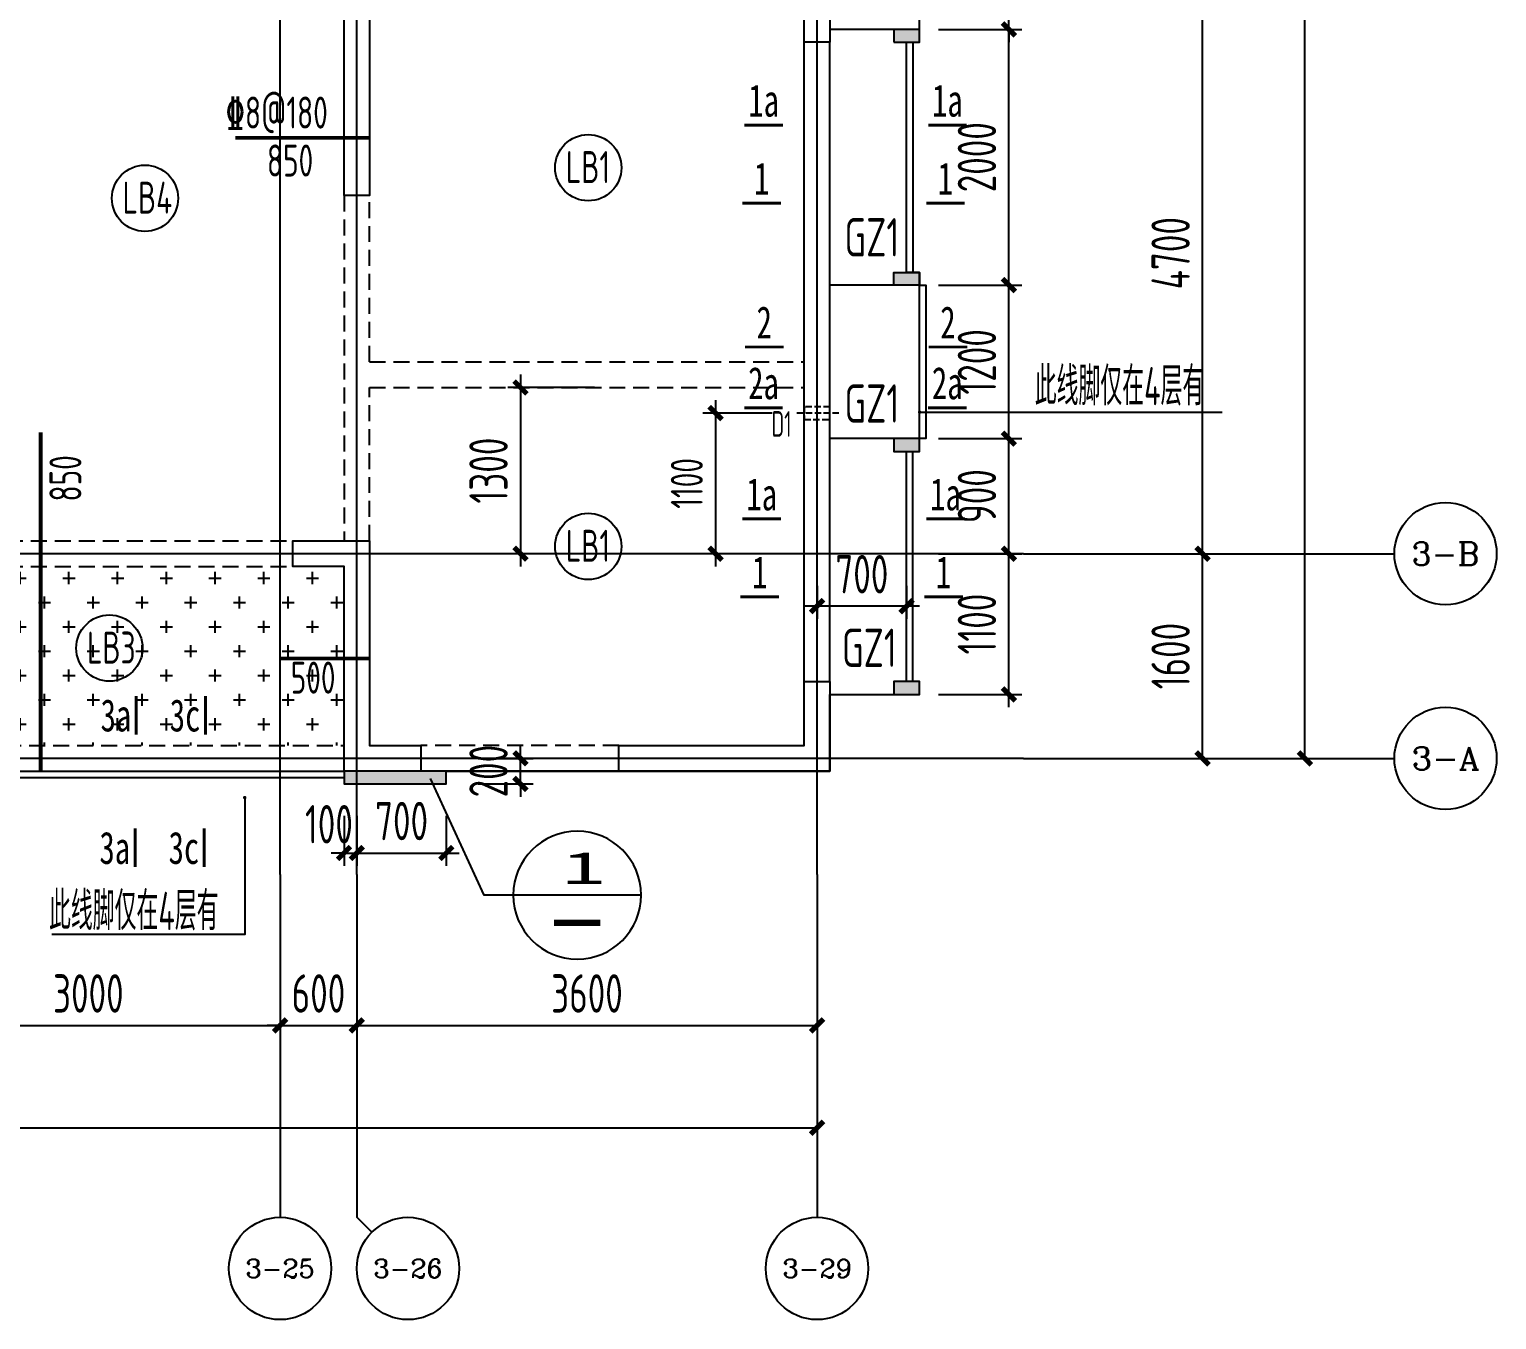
# Model space of a CAD drawing. Header units: millimetres. Extents: x -133666 to 880576, y -269375 to 86941.
# Drawn here: x 206039 to 217515, y -4980 to 5109 of the extents above; entities that cross this region are included whole.
import ezdxf
from ezdxf.enums import TextEntityAlignment as Align

# ---------------------------------------------------------------- set-up
doc = ezdxf.new("R2010")
doc.units = ezdxf.units.MM
doc.header["$LTSCALE"] = 1000
for name, pattern in [('CENTER', [50.8, 31.75, -6.35, 6.35, -6.35]), ('CONTINOUS', [0]), ('DASH', [0.35, 0.25, -0.1]), ('HIDDEN2', [0.1875, 0.125, -0.0625])]:
    doc.linetypes.add(name, pattern=pattern)
doc.layers.get('0').update_dxf_attribs({"linetype": 'CONTINUOUS'})
doc.layers.get('Defpoints').update_dxf_attribs({"color": 6, "linetype": 'CONTINUOUS'})
for name, color, linetype in [('A-外装饰线脚', 7, 'CONTINUOUS'), ('A-线脚看线', 9, 'CONTINUOUS'), ('A-设备穿墙洞', 161, 'CONTINUOUS'), ('AXIS', 253, 'CENTER'), ('AXIS_TEXT', 7, 'CONTINUOUS'), ('DIM', 3, 'CONTINUOUS'), ('DIM1', 3, 'CONTINUOUS'), ('填充', 8, 'CONTINUOUS'), ('墙', 6, 'CONTINUOUS'), ('挑板', 3, 'CONTINUOUS'), ('板筋', 6, 'CONTINUOUS'), ('柱', 2, 'CONTINUOUS'), ('梁', 4, 'HIDDEN2'), ('模板线', 3, 'CONTINUOUS'), ('详图索引', 3, 'CONTINUOUS'), ('钢筋_文字', 7, 'CONTINUOUS'), ('钢筋长度标注', 7, 'CONTINUOUS')]:
    doc.layers.add(name, color=color, linetype=linetype)
doc.styles.add('_TCH_AXIS', font='COMPLEX', dxfattribs={"bigfont": 'GBCBIG'})
doc.styles.add('COMPLEX', font='COMPLEX')
doc.styles.add('TSSD_BOLD', font='tssdeng2.shx', dxfattribs={"width": 0.7, "height": 250, "bigfont": 'CHINA.shx'})
doc.styles.add('TSSD_Dimension', font='tssdeng.shx', dxfattribs={"width": 0.7, "bigfont": 'Hztxt.shx'})
doc.styles.add('ZZ', font='tssdeng.shx', dxfattribs={"width": 0.7, "bigfont": 'tssdchn.shx'})
doc.styles.add('zzt', font='tssdeng.shx', dxfattribs={"width": 0.7, "height": 300, "bigfont": 'tssdchn.shx'})
doc.styles.add('钢筋', font='tssdeng.shx', dxfattribs={"width": 0.7, "height": 250, "bigfont": 'tssdchn.shx'})
doc.styles.add('钢筋长度', font='tssdeng.shx', dxfattribs={"width": 0.7, "height": 300, "bigfont": 'tssdchn.shx'})
doc.styles.add('黑体', font='simhei.ttf')
doc.dimstyles.new('DIM_1_100', dxfattribs={"dimtxt": 300, "dimasz": 100, "dimexe": 200, "dimexo": 50, "dimgap": 100, "dimtad": 1, "dimdec": 0, "dimzin": 0, "dimdsep": 46, "dimtxsty": 'zzt', "dimblk": 'ARCHTICK', "dimcen": 0, "dimclrt": 7, "dimadec": 0, "dimazin": 0, "dimtfac": 1, "dimtdec": 0, "dimtix": 1, "dimtmove": 2, "dimatfit": 0, "dimldrblk": 'ARCHTICK', "dimfxl": 0, "dimtolj": 1, "dimarcsym": 0})
doc.dimstyles.new('TSSD_100_100', dxfattribs={"dimtxt": 300, "dimasz": 100, "dimexe": 100, "dimexo": 250, "dimgap": 100, "dimtad": 1, "dimdec": 0, "dimzin": 0, "dimdsep": 46, "dimtxsty": 'ZZ', "dimblk": 'ARCHTICK', "dimcen": 0, "dimdle": 100, "dimclrd": 256, "dimclrt": 7, "dimadec": 0, "dimazin": 0, "dimtfac": 1, "dimtdec": 0, "dimtix": 1, "dimtmove": 2, "dimatfit": 3, "dimfxl": 0, "dimtolj": 1, "dimtzin": 0, "dimarcsym": 0})

# ---------------------------------------------------------------- blocks, each defined once
blk = doc.blocks.new('_ArchTick')
at = {"color": 0, "linetype": 'ByBlock', "const_width": 0.4}
blk.add_lwpolyline([(-0.5, -0.5), (0.5, 0.5)], dxfattribs=at)
blk = doc.blocks.new('*D1057')
at = {"layer": 'Defpoints', "color": 0, "transparency": 16777216}
for p in [(210710, 2309), (209880, 1009), (210710, 1009)]:
    blk.add_point(p, dxfattribs=at)
at = {"layer": 'DIM', "color": 0, "lineweight": -2, "transparency": 16777216}
for p, q in [((210460, 2309), (209780, 2309)), ((210460, 1009), (209780, 1009))]:
    blk.add_line(p, q, dxfattribs=at)
at = {"layer": 'DIM', "lineweight": -2, "transparency": 16777216}
blk.add_line((209880, 2409), (209880, 909), dxfattribs=at)
at = {"layer": 'DIM', "lineweight": -2, "transparency": 16777216, "xscale": 100, "yscale": 100, "zscale": 100}
for p, rotation in [((209880, 2309), 90), ((209880, 1009), 270)]:
    blk.add_blockref('_ArchTick', p, dxfattribs=dict(at, rotation=rotation))
at = {"layer": 'DIM', "color": 7, "transparency": 16777216, "insert": (209630, 1659), "char_height": 300, "attachment_point": 5, "rotation": 90, "style": 'ZZ'}
blk.add_mtext('\\A1;1300', dxfattribs=at)
blk = doc.blocks.new('*D1107')
at = {"layer": 'Defpoints', "color": 0, "transparency": 16777216}
for p in [(212900, 1009), (213700, 1009), (212900, -91)]:
    blk.add_point(p, dxfattribs=at)
at = {"layer": 'DIM', "lineweight": -2, "transparency": 16777216}
blk.add_line((213700, -191), (213700, 1109), dxfattribs=at)
at = {"layer": 'DIM', "color": 0, "lineweight": -2, "transparency": 16777216}
for p, q in [((213150, 1009), (213800, 1009)), ((213150, -91), (213800, -91))]:
    blk.add_line(p, q, dxfattribs=at)
at = {"layer": 'DIM', "lineweight": -2, "transparency": 16777216, "xscale": 100, "yscale": 100, "zscale": 100}
for p, rotation in [((213700, 1009), 90), ((213700, -91), 270)]:
    blk.add_blockref('_ArchTick', p, dxfattribs=dict(at, rotation=rotation))
at = {"layer": 'DIM', "color": 7, "transparency": 16777216, "insert": (213450, 459), "char_height": 300, "attachment_point": 5, "rotation": 90, "style": 'ZZ'}
blk.add_mtext('\\A1;1100', dxfattribs=at)
blk = doc.blocks.new('*D1108')
at = {"layer": 'Defpoints', "color": 0, "transparency": 16777216}
for p in [(212900, 1909), (213700, 1909), (212900, 1009)]:
    blk.add_point(p, dxfattribs=at)
at = {"layer": 'DIM', "lineweight": -2, "transparency": 16777216}
blk.add_line((213700, 909), (213700, 2009), dxfattribs=at)
at = {"layer": 'DIM', "color": 0, "lineweight": -2, "transparency": 16777216}
for p, q in [((213150, 1909), (213800, 1909)), ((213150, 1009), (213800, 1009))]:
    blk.add_line(p, q, dxfattribs=at)
at = {"layer": 'DIM', "lineweight": -2, "transparency": 16777216, "xscale": 100, "yscale": 100, "zscale": 100}
for p, rotation in [((213700, 1909), 90), ((213700, 1009), 270)]:
    blk.add_blockref('_ArchTick', p, dxfattribs=dict(at, rotation=rotation))
at = {"layer": 'DIM', "color": 7, "transparency": 16777216, "insert": (213450, 1459), "char_height": 300, "attachment_point": 5, "rotation": 90, "style": 'ZZ'}
blk.add_mtext('\\A1;900', dxfattribs=at)
blk = doc.blocks.new('*D1126')
at = {"layer": 'Defpoints', "color": 0, "transparency": 16777216}
for p in [(208500, -791), (208600, -791), (208600, -1331)]:
    blk.add_point(p, dxfattribs=at)
at = {"layer": 'DIM', "color": 0, "lineweight": -2, "transparency": 16777216}
for p, q in [((208500, -1041), (208500, -1431)), ((208600, -1041), (208600, -1431))]:
    blk.add_line(p, q, dxfattribs=at)
at = {"layer": 'DIM', "lineweight": -2, "transparency": 16777216}
for p, q in [((208500, -1331), (208400, -1331)), ((208500, -1331), (208600, -1331)), ((208600, -1331), (208700, -1331))]:
    blk.add_line(p, q, dxfattribs=at)
at = {"layer": 'DIM', "lineweight": -2, "transparency": 16777216, "xscale": 100, "yscale": 100, "zscale": 100}
blk.add_blockref('_ArchTick', (208500, -1331), dxfattribs=at)
at = {"layer": 'DIM', "lineweight": -2, "transparency": 16777216, "xscale": 100, "yscale": 100, "zscale": 100, "rotation": 180}
blk.add_blockref('_ArchTick', (208600, -1331), dxfattribs=at)
at = {"layer": 'DIM', "color": 7, "transparency": 16777216, "insert": (208382, -1106), "char_height": 300, "attachment_point": 5, "style": 'ZZ'}
blk.add_mtext('\\A1;100', dxfattribs=at)
blk = doc.blocks.new('*D1127')
at = {"layer": 'Defpoints', "color": 0, "transparency": 16777216}
for p in [(208600, -791), (209300, -791), (209300, -1331)]:
    blk.add_point(p, dxfattribs=at)
at = {"layer": 'DIM', "color": 0, "lineweight": -2, "transparency": 16777216}
for p, q in [((208600, -1041), (208600, -1431)), ((209300, -1041), (209300, -1431))]:
    blk.add_line(p, q, dxfattribs=at)
at = {"layer": 'DIM', "lineweight": -2, "transparency": 16777216}
blk.add_line((208500, -1331), (209400, -1331), dxfattribs=at)
at = {"layer": 'DIM', "lineweight": -2, "transparency": 16777216, "xscale": 100, "yscale": 100, "zscale": 100, "rotation": 180}
blk.add_blockref('_ArchTick', (208600, -1331), dxfattribs=at)
at = {"layer": 'DIM', "lineweight": -2, "transparency": 16777216, "xscale": 100, "yscale": 100, "zscale": 100}
blk.add_blockref('_ArchTick', (209300, -1331), dxfattribs=at)
at = {"layer": 'DIM', "color": 7, "transparency": 16777216, "insert": (208950, -1081), "char_height": 300, "attachment_point": 5, "style": 'ZZ'}
blk.add_mtext('\\A1;700', dxfattribs=at)
blk = doc.blocks.new('*D1128')
at = {"layer": 'Defpoints', "color": 0, "transparency": 16777216}
for p in [(209300, -591), (209880, -591), (209300, -791)]:
    blk.add_point(p, dxfattribs=at)
at = {"layer": 'DIM', "lineweight": -2, "transparency": 16777216}
for p, q in [((209880, -591), (209880, -491)), ((209880, -791), (209880, -591)), ((209880, -791), (209880, -891))]:
    blk.add_line(p, q, dxfattribs=at)
at = {"layer": 'DIM', "color": 0, "lineweight": -2, "transparency": 16777216}
for p, q in [((209550, -591), (209980, -591)), ((209550, -791), (209980, -791))]:
    blk.add_line(p, q, dxfattribs=at)
at = {"layer": 'DIM', "lineweight": -2, "transparency": 16777216, "xscale": 100, "yscale": 100, "zscale": 100}
for p, rotation in [((209880, -591), 270), ((209880, -791), 90)]:
    blk.add_blockref('_ArchTick', p, dxfattribs=dict(at, rotation=rotation))
at = {"layer": 'DIM', "color": 7, "transparency": 16777216, "insert": (209630, -691), "char_height": 300, "attachment_point": 5, "rotation": 90, "style": 'ZZ'}
blk.add_mtext('\\A1;200', dxfattribs=at)
blk = doc.blocks.new('*D1129')
at = {"layer": 'Defpoints', "color": 0, "transparency": 16777216}
for p in [(212200, 1009), (212900, 1009), (212200, 599)]:
    blk.add_point(p, dxfattribs=at)
at = {"layer": 'DIM', "color": 0, "lineweight": -2, "transparency": 16777216}
for p, q in [((212200, 759), (212200, 499)), ((212900, 759), (212900, 499))]:
    blk.add_line(p, q, dxfattribs=at)
at = {"layer": 'DIM', "lineweight": -2, "transparency": 16777216}
blk.add_line((213000, 599), (212100, 599), dxfattribs=at)
at = {"layer": 'DIM', "lineweight": -2, "transparency": 16777216, "xscale": 100, "yscale": 100, "zscale": 100, "rotation": 180}
blk.add_blockref('_ArchTick', (212200, 599), dxfattribs=at)
at = {"layer": 'DIM', "lineweight": -2, "transparency": 16777216, "xscale": 100, "yscale": 100, "zscale": 100}
blk.add_blockref('_ArchTick', (212900, 599), dxfattribs=at)
at = {"layer": 'DIM', "color": 7, "transparency": 16777216, "insert": (212550, 849), "char_height": 300, "attachment_point": 5, "style": 'ZZ'}
blk.add_mtext('\\A1;700', dxfattribs=at)
blk = doc.blocks.new('$1943368')
at = {"layer": '模板线', "color": 4, "const_width": 22.7}
for points in [[(295, 1338), (295, 1036)], [(286, 302), (286, 0)]]:
    blk.add_lwpolyline(points, dxfattribs=at)
at = {"layer": '模板线', "color": 0, "style": '黑体', "width": 0.7}
for p in [(136, 1187), (127, 151)]:
    blk.add_text('3a', height=252, dxfattribs=at).set_placement(p, align=Align.MIDDLE_CENTER)
blk = doc.blocks.new('$1469018')
at = {"layer": '模板线', "color": 4, "const_width": 22.7}
for points in [[(295, 1338), (295, 1036)], [(286, 302), (286, 0)]]:
    blk.add_lwpolyline(points, dxfattribs=at)
at = {"layer": '模板线', "color": 0, "style": '黑体', "width": 0.7}
for p in [(136, 1187), (127, 151)]:
    blk.add_text('3c', height=252, dxfattribs=at).set_placement(p, align=Align.MIDDLE_CENTER)
blk = doc.blocks.new('$1605056')
at = {"layer": '模板线', "color": 4, "const_width": 22.7}
for points in [[(0, 0), (302, 0)], [(1438, 0), (1740, 0)]]:
    blk.add_lwpolyline(points, dxfattribs=at)
at = {"layer": '模板线', "color": 0, "style": '黑体', "width": 0.7}
for p in [(151, 193), (1588, 193)]:
    blk.add_text('1', height=252, dxfattribs=at).set_placement(p, align=Align.MIDDLE_CENTER)
blk = doc.blocks.new('$1676191')
at = {"layer": '模板线', "color": 4, "const_width": 22.7}
for points in [[(0, 0), (302, 0)], [(1438, 0), (1740, 0)]]:
    blk.add_lwpolyline(points, dxfattribs=at)
at = {"layer": '模板线', "color": 0, "style": '黑体', "width": 0.7}
for p in [(151, 193), (1588, 193)]:
    blk.add_text('1a', height=252, dxfattribs=at).set_placement(p, align=Align.MIDDLE_CENTER)
blk = doc.blocks.new('$1324012')
at = {"layer": '模板线', "color": 4, "const_width": 22.7}
for points in [[(0, 0), (302, 0)], [(1438, 0), (1740, 0)]]:
    blk.add_lwpolyline(points, dxfattribs=at)
at = {"layer": '模板线', "color": 0, "style": '黑体', "width": 0.7}
for p in [(151, 193), (1588, 193)]:
    blk.add_text('2', height=252, dxfattribs=at).set_placement(p, align=Align.MIDDLE_CENTER)
blk = doc.blocks.new('$1710966')
at = {"layer": '模板线', "color": 4, "const_width": 22.7}
for points in [[(0, 0), (302, 0)], [(1438, 0), (1740, 0)]]:
    blk.add_lwpolyline(points, dxfattribs=at)
at = {"layer": '模板线', "color": 0, "style": '黑体', "width": 0.7}
for p in [(151, 193), (1588, 193)]:
    blk.add_text('2a', height=252, dxfattribs=at).set_placement(p, align=Align.MIDDLE_CENTER)
blk = doc.blocks.new('*D1031')
at = {"layer": 'Defpoints', "color": 0, "transparency": 16777216}
for p in [(212900, 3109), (213700, 3109), (212900, 1909)]:
    blk.add_point(p, dxfattribs=at)
at = {"layer": 'DIM', "color": 0, "lineweight": -2, "transparency": 16777216}
for p, q in [((213150, 3109), (213800, 3109)), ((213150, 1909), (213800, 1909))]:
    blk.add_line(p, q, dxfattribs=at)
at = {"layer": 'DIM', "lineweight": -2, "transparency": 16777216}
blk.add_line((213700, 1809), (213700, 3209), dxfattribs=at)
at = {"layer": 'DIM', "lineweight": -2, "transparency": 16777216, "xscale": 100, "yscale": 100, "zscale": 100}
for p, rotation in [((213700, 3109), 90), ((213700, 1909), 270)]:
    blk.add_blockref('_ArchTick', p, dxfattribs=dict(at, rotation=rotation))
at = {"layer": 'DIM', "color": 7, "transparency": 16777216, "insert": (213450, 2509), "char_height": 300, "attachment_point": 5, "rotation": 90, "style": 'ZZ'}
blk.add_mtext('\\A1;1200', dxfattribs=at)
blk = doc.blocks.new('*D1032')
at = {"layer": 'Defpoints', "color": 0, "transparency": 16777216}
for p in [(212900, 5109), (213700, 5109), (212900, 3109)]:
    blk.add_point(p, dxfattribs=at)
at = {"layer": 'DIM', "lineweight": -2, "transparency": 16777216}
blk.add_line((213700, 3009), (213700, 5209), dxfattribs=at)
at = {"layer": 'DIM', "color": 0, "lineweight": -2, "transparency": 16777216}
for p, q in [((213150, 5109), (213800, 5109)), ((213150, 3109), (213800, 3109))]:
    blk.add_line(p, q, dxfattribs=at)
at = {"layer": 'DIM', "lineweight": -2, "transparency": 16777216, "xscale": 100, "yscale": 100, "zscale": 100}
for p, rotation in [((213700, 5109), 90), ((213700, 3109), 270)]:
    blk.add_blockref('_ArchTick', p, dxfattribs=dict(at, rotation=rotation))
at = {"layer": 'DIM', "color": 7, "transparency": 16777216, "insert": (213450, 4109), "char_height": 300, "attachment_point": 5, "rotation": 90, "style": 'ZZ'}
blk.add_mtext('\\A1;2000', dxfattribs=at)
blk = doc.blocks.new('*D1033')
at = {"layer": 'Defpoints', "color": 0, "transparency": 16777216}
for p in [(212900, 5709), (213700, 5709), (212900, 5109)]:
    blk.add_point(p, dxfattribs=at)
at = {"layer": 'DIM', "lineweight": -2, "transparency": 16777216}
for p, q in [((213700, 5709), (213700, 5809)), ((213700, 5109), (213700, 5709)), ((213700, 5109), (213700, 5009))]:
    blk.add_line(p, q, dxfattribs=at)
at = {"layer": 'DIM', "color": 0, "lineweight": -2, "transparency": 16777216}
for p, q in [((213150, 5709), (213800, 5709)), ((213150, 5109), (213800, 5109))]:
    blk.add_line(p, q, dxfattribs=at)
at = {"layer": 'DIM', "lineweight": -2, "transparency": 16777216, "xscale": 100, "yscale": 100, "zscale": 100}
for p, rotation in [((213700, 5709), 270), ((213700, 5109), 90)]:
    blk.add_blockref('_ArchTick', p, dxfattribs=dict(at, rotation=rotation))
at = {"layer": 'DIM', "color": 7, "transparency": 16777216, "insert": (213450, 5409), "char_height": 300, "attachment_point": 5, "rotation": 90, "style": 'ZZ'}
blk.add_mtext('\\A1;600', dxfattribs=at)
blk = doc.blocks.new('详图索引1')
at = {"color": 3, "const_width": 50}
blk.add_lwpolyline([(319, -216), (681, -216)], dxfattribs=at)
at = {"layer": '详图索引', "color": 3}
blk.add_line((0, 0), (1000, 0), dxfattribs=at)
blk.add_circle((500, 0), 500, dxfattribs=at)
at = {"layer": '详图索引', "color": 3, "style": '黑体', "width": 2}
blk.add_attdef('1', text='', height=250, dxfattribs=at).set_placement((468, 213), align=Align.MIDDLE_CENTER)
blk = doc.blocks.new('*D873')
at = {"layer": 'Defpoints', "color": 0, "transparency": 16777216}
for p in [(49615, 0), (51015, 0), (49615, -1600)]:
    blk.add_point(p, dxfattribs=at)
at = {"layer": 'DIM1', "color": 0, "lineweight": -2, "transparency": 16777216}
for p, q in [((49665, 0), (51215, 0)), ((51015, -1600), (51015, 0)), ((49665, -1600), (51215, -1600))]:
    blk.add_line(p, q, dxfattribs=at)
at = {"layer": 'DIM1', "color": 0, "lineweight": -2, "transparency": 16777216, "xscale": 100, "yscale": 100, "zscale": 100}
for p, rotation in [((51015, 0), 90), ((51015, -1600), 270)]:
    blk.add_blockref('_ArchTick', p, dxfattribs=dict(at, rotation=rotation))
at = {"layer": 'DIM1', "color": 7, "transparency": 16777216, "insert": (50765, -800), "char_height": 300, "attachment_point": 5, "rotation": 90, "style": 'zzt'}
blk.add_mtext('\\A1;1600', dxfattribs=at)
blk = doc.blocks.new('*D874')
at = {"layer": 'Defpoints', "color": 0, "transparency": 16777216}
for p in [(49615, 4700), (51015, 4700), (49615, 0)]:
    blk.add_point(p, dxfattribs=at)
at = {"layer": 'DIM1', "color": 0, "lineweight": -2, "transparency": 16777216}
for p, q in [((49665, 4700), (51215, 4700)), ((51015, 0), (51015, 4700)), ((49665, 0), (51215, 0))]:
    blk.add_line(p, q, dxfattribs=at)
at = {"layer": 'DIM1', "color": 0, "lineweight": -2, "transparency": 16777216, "xscale": 100, "yscale": 100, "zscale": 100}
for p, rotation in [((51015, 4700), 90), ((51015, 0), 270)]:
    blk.add_blockref('_ArchTick', p, dxfattribs=dict(at, rotation=rotation))
at = {"layer": 'DIM1', "color": 7, "transparency": 16777216, "insert": (50765, 2350), "char_height": 300, "attachment_point": 5, "rotation": 90, "style": 'zzt'}
blk.add_mtext('\\A1;4700', dxfattribs=at)
blk = doc.blocks.new('*D886')
at = {"layer": 'Defpoints', "color": 0, "transparency": 16777216}
for p in [(49615, 20100), (51815, 20100), (49615, -1600)]:
    blk.add_point(p, dxfattribs=at)
at = {"layer": 'DIM1', "color": 0, "lineweight": -2, "transparency": 16777216}
for p, q in [((49665, 20100), (52015, 20100)), ((51815, -1600), (51815, 20100)), ((49665, -1600), (52015, -1600))]:
    blk.add_line(p, q, dxfattribs=at)
at = {"layer": 'DIM1', "color": 0, "lineweight": -2, "transparency": 16777216, "xscale": 100, "yscale": 100, "zscale": 100}
for p, rotation in [((51815, 20100), 90), ((51815, -1600), 270)]:
    blk.add_blockref('_ArchTick', p, dxfattribs=dict(at, rotation=rotation))
at = {"layer": 'DIM1', "color": 7, "transparency": 16777216, "insert": (51565, 9250), "char_height": 300, "attachment_point": 5, "rotation": 90, "style": 'zzt'}
blk.add_mtext('\\A1;21700', dxfattribs=at)
blk = doc.blocks.new('*D919')
at = {"layer": 'Defpoints', "color": 0, "transparency": 16777216}
for p in [(40800, -2508), (43800, -2508), (43800, -3688)]:
    blk.add_point(p, dxfattribs=at)
at = {"layer": 'DIM1', "color": 0, "lineweight": -2, "transparency": 16777216}
for p, q in [((40800, -2558), (40800, -3888)), ((43800, -2558), (43800, -3888)), ((40800, -3688), (43800, -3688))]:
    blk.add_line(p, q, dxfattribs=at)
at = {"layer": 'DIM1', "color": 0, "lineweight": -2, "transparency": 16777216, "xscale": 100, "yscale": 100, "zscale": 100, "rotation": 180}
blk.add_blockref('_ArchTick', (40800, -3688), dxfattribs=at)
at = {"layer": 'DIM1', "color": 0, "lineweight": -2, "transparency": 16777216, "xscale": 100, "yscale": 100, "zscale": 100}
blk.add_blockref('_ArchTick', (43800, -3688), dxfattribs=at)
at = {"layer": 'DIM1', "color": 7, "transparency": 16777216, "insert": (42300, -3438), "char_height": 300, "attachment_point": 5, "style": 'zzt'}
blk.add_mtext('\\A1;3000', dxfattribs=at)
blk = doc.blocks.new('*D920')
at = {"layer": 'Defpoints', "color": 0, "transparency": 16777216}
for p in [(43800, -2508), (44400, -2508), (44400, -3688)]:
    blk.add_point(p, dxfattribs=at)
at = {"layer": 'DIM1', "color": 0, "lineweight": -2, "transparency": 16777216}
for p, q in [((43800, -2558), (43800, -3888)), ((44400, -2558), (44400, -3888)), ((43800, -3688), (43700, -3688)), ((43800, -3688), (44400, -3688)), ((44400, -3688), (44500, -3688))]:
    blk.add_line(p, q, dxfattribs=at)
at = {"layer": 'DIM1', "color": 0, "lineweight": -2, "transparency": 16777216, "xscale": 100, "yscale": 100, "zscale": 100}
blk.add_blockref('_ArchTick', (43800, -3688), dxfattribs=at)
at = {"layer": 'DIM1', "color": 0, "lineweight": -2, "transparency": 16777216, "xscale": 100, "yscale": 100, "zscale": 100, "rotation": 180}
blk.add_blockref('_ArchTick', (44400, -3688), dxfattribs=at)
at = {"layer": 'DIM1', "color": 7, "transparency": 16777216, "insert": (44100, -3438), "char_height": 300, "attachment_point": 5, "style": 'zzt'}
blk.add_mtext('\\A1;600', dxfattribs=at)
blk = doc.blocks.new('*D921')
at = {"layer": 'Defpoints', "color": 0, "transparency": 16777216}
for p in [(44400, -2508), (48000, -2508), (48000, -3688)]:
    blk.add_point(p, dxfattribs=at)
at = {"layer": 'DIM1', "color": 0, "lineweight": -2, "transparency": 16777216}
for p, q in [((44400, -2558), (44400, -3888)), ((48000, -2558), (48000, -3888)), ((44400, -3688), (48000, -3688))]:
    blk.add_line(p, q, dxfattribs=at)
at = {"layer": 'DIM1', "color": 0, "lineweight": -2, "transparency": 16777216, "xscale": 100, "yscale": 100, "zscale": 100, "rotation": 180}
blk.add_blockref('_ArchTick', (44400, -3688), dxfattribs=at)
at = {"layer": 'DIM1', "color": 0, "lineweight": -2, "transparency": 16777216, "xscale": 100, "yscale": 100, "zscale": 100}
blk.add_blockref('_ArchTick', (48000, -3688), dxfattribs=at)
at = {"layer": 'DIM1', "color": 7, "transparency": 16777216, "insert": (46200, -3438), "char_height": 300, "attachment_point": 5, "style": 'zzt'}
blk.add_mtext('\\A1;3600', dxfattribs=at)
blk = doc.blocks.new('*D922')
at = {"layer": 'Defpoints', "color": 0, "transparency": 16777216}
for p in [(0, -2508), (48000, -2508), (48000, -4488)]:
    blk.add_point(p, dxfattribs=at)
at = {"layer": 'DIM1', "color": 0, "lineweight": -2, "transparency": 16777216}
for p, q in [((0, -2558), (0, -4688)), ((48000, -2558), (48000, -4688)), ((0, -4488), (48000, -4488))]:
    blk.add_line(p, q, dxfattribs=at)
at = {"layer": 'DIM1', "color": 0, "lineweight": -2, "transparency": 16777216, "xscale": 100, "yscale": 100, "zscale": 100, "rotation": 180}
blk.add_blockref('_ArchTick', (0, -4488), dxfattribs=at)
at = {"layer": 'DIM1', "color": 0, "lineweight": -2, "transparency": 16777216, "xscale": 100, "yscale": 100, "zscale": 100}
blk.add_blockref('_ArchTick', (48000, -4488), dxfattribs=at)
at = {"layer": 'DIM1', "color": 7, "transparency": 16777216, "insert": (24000, -4238), "char_height": 300, "attachment_point": 5, "style": 'zzt'}
blk.add_mtext('\\A1;48000', dxfattribs=at)
blk = doc.blocks.new('_AXISO')
blk.add_circle((0, 0), 0.5)
at = {"layer": 'AXIS_TEXT', "style": 'COMPLEX', "width": 1.041667}
blk.add_attdef('A', text='', height=0.56, dxfattribs=at).set_placement((-0.25, -0.28), (0.25, -0.28), align=Align.FIT)
blk = doc.blocks.new('$1466424')
at = {"layer": '板筋', "const_width": 30}
for points in [[(43550, 4955), (44600, 4955)], [(42027, 4), (42027, 2653)], [(43900, 885), (44600, 885)]]:
    blk.add_lwpolyline(points, dxfattribs=at)
at = {"layer": '钢筋_文字'}
for centre in [(46310, 4722, 0), (42843, 4483, 0), (46310, 1761, 0), (42565, 966, 0)]:
    blk.add_circle(centre, 259, dxfattribs=at)
at = {"layer": '钢筋_文字', "color": 7, "linetype": 'Continuous', "style": '钢筋', "width": 0.7}
blk.add_text('%%1328@180', height=250, dxfattribs=at).set_placement((43475, 5028, 0))
at = {"layer": '钢筋_文字', "style": 'TSSD_BOLD', "width": 0.7}
for s, p in [('LB1', (46135, 4602, 0)), ('LB4', (42668, 4363, 0)), ('LB1', (46135, 1641, 0)), ('LB3', (42390, 845, 0))]:
    blk.add_text(s, height=250, dxfattribs=at).set_placement(p)
at = {"layer": '钢筋长度标注', "style": '钢筋长度', "width": 0.7}
for s, p in [('850', (43797, 4653)), ('500', (43983, 610))]:
    blk.add_text(s, height=250, dxfattribs=at).set_placement(p)
blk.add_text('850', height=250, rotation=90, dxfattribs=at).set_placement((42346, 2112))
blk = doc.blocks.new('$133032')
at = {"layer": '挑板'}
for points in [[(41000, 100), (44400, 100), (44400, 0), (45200, 0), (45200, 100), (48200, 100), (48200, 700), (48900, 700), (48900, 800), (48800, 800), (48800, 2600), (48900, 2600), (48900, 4000), (48800, 4000), (48800, 5800), (48900, 5800), (48900, 7200)], [(48900, 5900), (48200, 5900)], [(48900, 3900), (48200, 3900)], [(48900, 2700), (48200, 2700)]]:
    blk.add_lwpolyline(points, dxfattribs=at)
blk = doc.blocks.new('$1839168')
at = {"layer": '柱'}
blk.add_hatch(color=8, dxfattribs=at).paths.add_polyline_path([(0, 200), (0, 0), (100, 0), (100, 200)])
at = {"layer": '柱', "color": 3, "elevation": 0}
blk.add_lwpolyline([(0, 200), (0, 0), (100, 0), (100, 200)], close=True, dxfattribs=at)
blk = doc.blocks.new('$1691164')
at = {"layer": '柱'}
blk.add_hatch(color=8, dxfattribs=at).paths.add_polyline_path([(0, 0), (100, 0), (100, 200), (0, 200)])
at = {"layer": '柱', "color": 3, "elevation": 0}
blk.add_lwpolyline([(100, 200), (0, 200), (0, 0), (100, 0), (100, 0), (100, 0)], close=True, dxfattribs=at)
blk = doc.blocks.new('$1222607')
at = {"layer": '柱', "rotation": 90}
for name, p in [('$1839168', (48900, 5800, 0)), ('$1691164', (48900, 2600, 0)), ('$1839168', (48900, 700, 0))]:
    blk.add_blockref(name, p, dxfattribs=at)
at = {"layer": '柱', "xscale": -1, "rotation": 90}
blk.add_blockref('$1691164', (48900, 4000, 0), dxfattribs=at)
blk = doc.blocks.new('$1413619')
at = {"layer": 'A-线脚看线', "color": 5, "elevation": 0}
for points in [[(48900, 5750), (48900, 3950)], [(48950, 3850), (49000, 3850), (49000, 2650), (48950, 2650)], [(48900, 750), (48900, 2550)], [(41050, 0), (44450, 0)]]:
    blk.add_lwpolyline(points, dxfattribs=at)
blk = doc.blocks.new('$1295222')
at = {"layer": 'A-外装饰线脚', "color": 23, "elevation": 0}
blk.add_lwpolyline([(44500, 250), (44500, 150), (45300, 150), (45300, 250)], dxfattribs=at)
blk = doc.blocks.new('$1276262')
at = {"layer": 'A-设备穿墙洞', "linetype": 'DASH', "ltscale": 0.2}
for points in [[(3018, 9317), (2683, 9317)], [(3600, 8963), (3600, 8563)], [(7221, 5167), (6883, 5167)], [(7221, 4567), (6883, 4567)], [(7221, 1267), (6883, 1267)], [(50, 339), (50, 0)]]:
    blk.add_lwpolyline(points, dxfattribs=at)
for points in [[(2950, 9367), (2950, 9267), (2750, 9267), (2750, 9367)], [(3675, 8867), (3525, 8867), (3525, 8667), (3675, 8667)], [(6950, 5117), (6950, 5217), (7150, 5217), (7150, 5117)], [(6950, 4617), (6950, 4517), (7150, 4517), (7150, 4617)], [(6950, 1317), (6950, 1217), (7150, 1217), (7150, 1317)], [(0, 67), (100, 67), (100, 267), (0, 267)]]:
    blk.add_lwpolyline(points, close=True, dxfattribs=at)
at = {"layer": 'A-设备穿墙洞', "color": 7, "linetype": 'DASH', "ltscale": 0.2, "style": 'zzt', "width": 0.6}
for s, p in [('P', (2648, 9360)), ('PF', (3765, 8908)), ('D1', (6705, 5089)), ('D1', (6694, 4380)), ('D1', (6694, 1082)), ('D2', (207, 331))]:
    blk.add_text(s, height=200, dxfattribs=at).set_placement(p)
blk = doc.blocks.new('*D1016')
at = {"layer": 'Defpoints', "color": 0, "transparency": 16777216}
for p in [(48900, 1648), (48206, 548), (48900, 548, 0)]:
    blk.add_point(p, dxfattribs=at)
at = {"layer": 'DIM1', "color": 3, "lineweight": -2, "transparency": 16777216}
for p, q in [((48206, 1748), (48206, 448)), ((48650, 1648), (48106, 1648)), ((48650, 548), (48106, 548))]:
    blk.add_line(p, q, dxfattribs=at)
at = {"layer": 'DIM1', "color": 3, "lineweight": -2, "transparency": 16777216, "xscale": 100, "yscale": 100, "zscale": 100}
for p, rotation in [((48206, 1648), 90), ((48206, 548), 270)]:
    blk.add_blockref('_ArchTick', p, dxfattribs=dict(at, rotation=rotation))
at = {"layer": 'DIM1', "color": 7, "transparency": 16777216, "insert": (47981, 1098), "char_height": 250, "attachment_point": 5, "rotation": 90, "style": 'TSSD_Dimension'}
blk.add_mtext('\\A1;1100', dxfattribs=at)
blk = doc.blocks.new('$1783196')
at = {"layer": 'AXIS'}
for p, q in [((53234.9, 3480), (53234.9, 27859.5)), ((49034.9, 3480), (49034.9, 15688.3)), ((49634.9, 3480), (49634.9, 11688.3)), ((54849.9, 5988.3), (4360, 5988.3)), ((54849.9, 4388.3), (4360, 4388.3))]:
    blk.add_line(p, q, dxfattribs=at)
at = {"layer": 'DIM1'}
for p, q in [((54849.9, 5988.3), (57749.9, 5988.3)), ((54849.9, 4388.3), (57749.9, 4388.3)), ((49034.9, 3480), (49034.9, 800)), ((49634.9, 3480), (49634.9, 800)), ((53234.9, 3480), (53234.9, 800)), ((49752, 682.8), (49634.9, 800))]:
    blk.add_line(p, q, dxfattribs=at)
ref = blk.add_blockref('_AXISO', (58149.9, 5988.3), dxfattribs=dict(at, xscale=800, yscale=800, zscale=800))
ref.add_attrib('A', '3-B', dxfattribs={"layer": 'AXIS_TEXT', "height": 179.65, "style": '_TCH_AXIS'}).set_placement((57884.7, 5898.5), (58415.1, 5898.5), align=Align.FIT)
ref = blk.add_blockref('_AXISO', (58149.9, 4388.3), dxfattribs=dict(at, xscale=800, yscale=800, zscale=800))
ref.add_attrib('A', '3-A', dxfattribs={"layer": 'AXIS_TEXT', "height": 177.09, "style": '_TCH_AXIS'}).set_placement((57884.3, 4299.8), (58415.5, 4299.8), align=Align.FIT)
ref = blk.add_blockref('_AXISO', (49034.9, 400), dxfattribs=dict(at, xscale=800, yscale=800, zscale=800))
ref.add_attrib('A', '3-25', dxfattribs={"layer": 'AXIS_TEXT', "height": 143.86, "style": '_TCH_AXIS'}).set_placement((48764.3, 328.1), (49305.5, 328.1), align=Align.FIT)
ref = blk.add_blockref('_AXISO', (50034.9, 400), dxfattribs=dict(at, xscale=800, yscale=800, zscale=800))
ref.add_attrib('A', '3-26', dxfattribs={"layer": 'AXIS_TEXT', "height": 143.86, "style": '_TCH_AXIS'}).set_placement((49764.3, 328.1), (50305.5, 328.1), align=Align.FIT)
ref = blk.add_blockref('_AXISO', (53234.9, 400), dxfattribs=dict(at, xscale=800, yscale=800, zscale=800))
ref.add_attrib('A', '3-29', dxfattribs={"layer": 'AXIS_TEXT', "height": 143.86, "style": '_TCH_AXIS'}).set_placement((52964.3, 328.1), (53505.5, 328.1), align=Align.FIT)
for p1, p2, distance, picture, middle in [((54849.9, 4388.3), (54849.9, 26088.3), -2200, '*D886', (56799.9, 15238.3)), ((54849.9, 5988.3), (54849.9, 10688.3), -1400, '*D874', (55999.9, 8338.3)), ((54849.9, 4388.3), (54849.9, 5988.3), -1400, '*D873', (55999.9, 5188.3)), ((5234.9, 3480), (53234.9, 3480), -1980, '*D922', (29234.9, 1750)), ((46034.9, 3480), (49034.9, 3480), -1180, '*D919', (47534.9, 2550)), ((49034.9, 3480), (49634.9, 3480), -1180, '*D920', (49334.9, 2550)), ((49634.9, 3480), (53234.9, 3480), -1180, '*D921', (51434.9, 2550))]:
    dim = blk.add_aligned_dim(p1=p1, p2=p2, distance=distance, dimstyle='DIM_1_100', dxfattribs=at)
    dim.commit()
    dim.dimension.update_dxf_attribs({"geometry": picture, "text_midpoint": middle, "insert": (5234.9, 5988.3)})
blk = doc.blocks.new('$1186913')
at = {"layer": 'A-设备穿墙洞'}
blk.add_blockref('$1276262', (41950.2, 380.7), dxfattribs=at)
at = {"layer": 'DIM1'}
dim = blk.add_linear_dim(base=(48206.5, 547.9), p1=(48900.2, 1647.8), p2=(48900.2, 547.9, 0), angle=90, dimstyle='TSSD_100_100', dxfattribs=at)
dim.commit()
dim.dimension.update_dxf_attribs({"geometry": '*D1016', "text_midpoint": (47981.5, 1097.8)})

msp = doc.modelspace()

# ---------------------------------------------------------------- hatches: boundary and pattern name
at = {"layer": '填充', "linetype": 'Continuous'}
h = msp.add_hatch(dxfattribs=at)
h.set_pattern_fill('CROSS', color=256, scale=30, style=0)
h.set_pattern_definition([(0, (164199.99, 1008.83), (190.5, 190.5), [95.25, -285.75]), (90, (164247.62, 961.2), (-190.5, 190.5), [95.25, -285.75])])
h.paths.add_polyline_path([(205300, 908.8), (205100, 908.8), (205100, -491.2), (208500, -491.2), (208500, 908.8), (208100, 908.8)])
at = {"layer": '填充'}
msp.add_hatch(color=256, dxfattribs=at).paths.add_polyline_path([(209300, -791.2), (209300, -691.2), (209100, -691.2), (208700, -691.2), (208500, -691.2), (208500, -791.2)])

# ---------------------------------------------------------------- linework, layer by layer
at = {"layer": '墙'}
for points in [[(212300, 6658.8), (212300, 5008.8), (212100, 5008.8), (212100, 5608.8), (211700, 5608.8), (211700, 5808.8), (212100, 5808.8), (212100, 6658.8)], [(208500, 5808.8), (208700, 5808.8), (208700, 3808.8), (208500, 3808.8), (208500, 5608.8)], [(209100, -691.2), (208700, -691.2), (208500, -691.2), (208500, 908.8), (208100, 908.8), (208100, 1108.8), (208700, 1108.8), (208700, -491.2), (209100, -491.2)], [(212300, 8.8), (212300, -691.2), (210650, -691.2), (210650, -491.2), (212100, -491.2), (212100, 8.8)]]:
    msp.add_lwpolyline(points, close=True, dxfattribs=at)
at = {"layer": '梁', "linetype": 'Continuous'}
for p, q in [((212100, 8.8), (212100, 5008.8)), ((212300, 8.8), (212300, 5008.8)), ((201500, -691.2), (208500, -691.2)), ((210650, -691.2), (209100, -691.2))]:
    msp.add_line(p, q, dxfattribs=at)
at = {"layer": '梁'}
for p, q in [((208500, 3808.8), (208500, 1108.8)), ((208700, 2508.8), (208700, 3808.8)), ((208700, 2508.8), (212100, 2508.8)), ((208700, 2308.8), (212100, 2308.8)), ((208700, 1108.8), (208700, 2308.8)), ((205300, 1108.8), (208100, 1108.8)), ((205300, 908.8), (208100, 908.8)), ((205100, -491.2), (208500, -491.2)), ((210650, -491.2), (209100, -491.2))]:
    msp.add_line(p, q, dxfattribs=at)
at = {"layer": '模板线'}
msp.add_lwpolyline([(209823.8, -1660.3), (209594.9, -1660.3), (209177.3, -748.4)], dxfattribs=at)
at = {"layer": '钢筋_文字', "const_width": 13.3}
for points in [[(213002.2, 2122.5, 1), (213002.2, 2109.1, 1)], [(207723.3, -891.2, 1), (207723.3, -904.5, 1)]]:
    msp.add_lwpolyline(points, format="xyb", close=True, dxfattribs=at)
at = {"layer": '钢筋_文字'}
msp.add_lwpolyline([(215367.4, 2112.2), (213000, 2112.2)], dxfattribs=at)
at = {"layer": '钢筋_文字', "elevation": 0}
msp.add_lwpolyline([(207723.3, -894.9), (207723.3, -1968.2), (206215.5, -1968.2)], dxfattribs=at)

# ---------------------------------------------------------------- block references
at = {"layer": 'A-设备穿墙洞'}
msp.add_blockref('$1186913', (163199.8, 461, 0), dxfattribs=at)
at = {"layer": '填充', "linetype": 'Continuous'}
msp.add_blockref('$1783196', (158965.1, -4979.5), dxfattribs=at)
at = {"layer": '挑板'}
for name, p in [('$1295222', (164000, -941.2, 0)), ('$1413619', (164050, -741.2, 0)), ('$133032', (164100, -791.2))]:
    msp.add_blockref(name, p, dxfattribs=at)
at = {"layer": '柱'}
msp.add_blockref('$1222607', (164100, -791.2), dxfattribs=at)
at = {"layer": '模板线'}
for name, p in [('$1676191', (211630.8, 4360)), ('$1605056', (211615.4, 3749.7)), ('$1324012', (211635.4, 2624.9)), ('$1710966', (211629.7, 2150.4)), ('$1676191', (211616, 1281.7)), ('$1605056', (211600.6, 671.4)), ('$1943368', (206579.8, -1441.3)), ('$1469018', (207120.6, -1441.3))]:
    msp.add_blockref(name, p, dxfattribs=at)
ref = msp.add_blockref('详图索引1', (210823.8, -1660.3), dxfattribs=dict(at, xscale=-1))
ref.add_attrib('1', '1', dxfattribs={"layer": '详图索引', "color": 3, "height": 250, "style": '黑体', "width": 2}).set_placement((210375.4, -1447.5), align=Align.MIDDLE_CENTER)
at = {"layer": '钢筋长度标注'}
msp.add_blockref('$1466424', (164100, -694.9), dxfattribs=at)

# ---------------------------------------------------------------- texts
at = {"layer": '模板线', "color": 7, "linetype": 'CONTINOUS', "style": 'zzt', "width": 0.7}
for p in [(212414, 3333.3), (212414, 2033.3), (212393.9, 123.3)]:
    msp.add_text('GZ1', height=300, dxfattribs=at).set_placement(p)
at = {"layer": '钢筋_文字', "style": 'zzt', "width": 0.6}
for p in [(213902.4, 2169.2, 0), (206192.5, -1934.2, 0)]:
    msp.add_text('此线脚仅在4层有', height=300, dxfattribs=at).set_placement(p)

# ---------------------------------------------------------------- dimensions: what is measured, and where the dimension line sits
at = {"layer": 'DIM'}
for base, p1, p2, picture, middle in [((213700, 5708.8), (212900, 5108.8), (212900, 5708.8), '*D1033', (213450, 5408.8)), ((213700, 5108.8), (212900, 3108.8), (212900, 5108.8), '*D1032', (213450, 4108.8)), ((213700, 3108.8), (212900, 1908.8), (212900, 3108.8), '*D1031', (213450, 2508.8)), ((209880, 1008.8), (210710, 2308.8), (210710, 1008.8), '*D1057', (209630, 1658.8)), ((213700, 1908.8), (212900, 1008.8), (212900, 1908.8), '*D1108', (213450, 1458.8)), ((213700, 1008.8), (212900, -91.2), (212900, 1008.8), '*D1107', (213450, 458.8)), ((209880, -591.2), (209300, -791.2), (209300, -591.2), '*D1128', (209630, -691.2))]:
    dim = msp.add_linear_dim(base=base, p1=p1, p2=p2, angle=90, dimstyle='TSSD_100_100', dxfattribs=at)
    dim.commit()
    dim.dimension.update_dxf_attribs({"geometry": picture, "text_midpoint": middle})
for base, p1, p2, picture, middle in [((212200, 598.8), (212900, 1008.8), (212200, 1008.8), '*D1129', (212550, 848.8)), ((209300, -1331.2), (208600, -791.2), (209300, -791.2), '*D1127', (208950, -1081.2))]:
    dim = msp.add_linear_dim(base=base, p1=p1, p2=p2, dimstyle='TSSD_100_100', dxfattribs=at)
    dim.commit()
    dim.dimension.update_dxf_attribs({"geometry": picture, "text_midpoint": middle})
dim = msp.add_linear_dim(base=(208600, -1331.2), p1=(208500, -791.2), p2=(208600, -791.2), dimstyle='TSSD_100_100', dxfattribs=at)
dim.commit()
dim.dimension.update_dxf_attribs({"geometry": '*D1126', "text_midpoint": (208381.7, -1106.2), "dimtype": 160})

doc.saveas('drawing.dxf')
